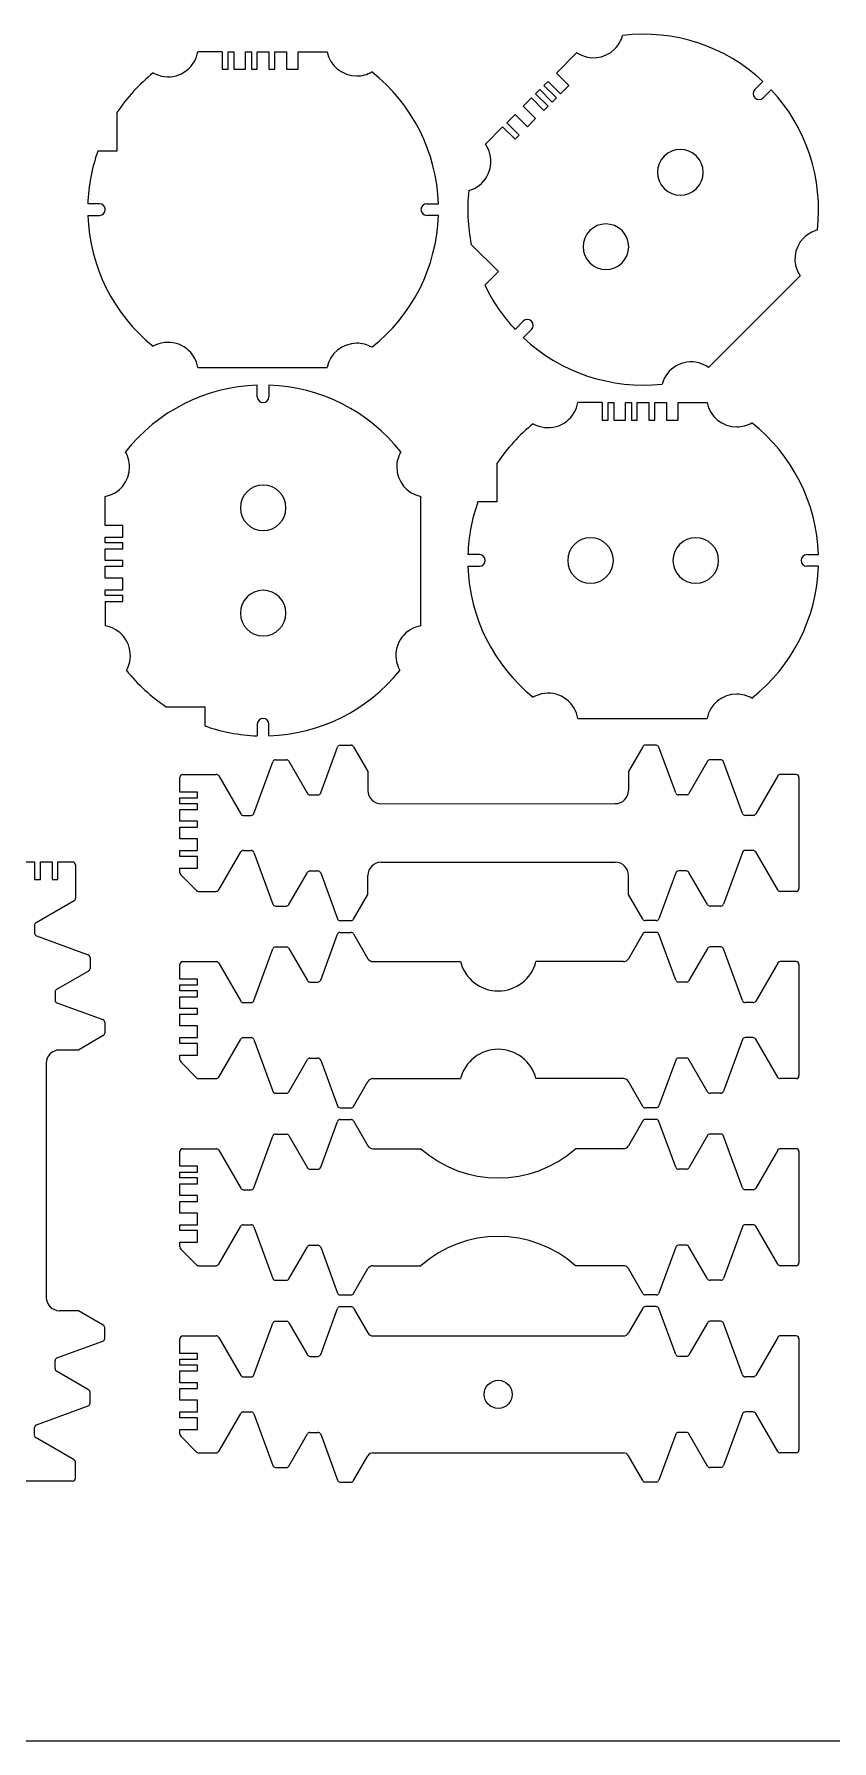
# Model space of a CAD drawing. Header units: millimetres. Extents: x 0 to 1040, y 0 to 600.
# Drawn here: x 175.7 to 312.2, y 0 to 291.8 of the extents above; entities that cross this region are included whole.
import ezdxf

# ---------------------------------------------------------------- set-up
doc = ezdxf.new("R2010")
doc.units = ezdxf.units.MM
for name, color, linetype in [('Q3_NORMAL', 3, 'Continuous'), ('Q4_MEDIUM', 4, 'Continuous'), ('Q5_HIGH', 5, 'Continuous'), ('SHEET', 7, 'Continuous')]:
    doc.layers.add(name, color=color, linetype=linetype)

msp = doc.modelspace()

# ---------------------------------------------------------------- linework, layer by layer
at = {"layer": 'Q3_NORMAL', "color": 3}
for p, q in [((207.9, 288.84), (203.73, 288.84)), ((220.9, 288.84), (225.84, 288.84)), ((265.05, 285.18), (268.55, 288.68)), ((298.99, 282.35), (300.39, 283.75)), ((301.8, 282.34), (300.4, 280.93)), ((189.9, 278.42), (189.9, 271.84)), ((255.85, 275.98), (252.91, 273.04)), ((189.9, 271.84), (186.61, 271.84)), ((186.9, 262.84), (184.91, 262.84)), ((242.9, 262.84), (244.88, 262.84)), ((184.91, 260.84), (186.9, 260.84)), ((244.88, 260.84), (242.9, 260.84)), ((250.49, 255.89), (255.15, 251.24)), ((255.15, 251.24), (252.83, 248.91)), ((291.09, 234.85), (306.73, 250.49)), ((259.39, 242.75), (257.99, 241.35)), ((259.4, 239.93), (260.8, 241.34)), ((203.73, 234.84), (225.84, 234.84)), ((213.9, 229.84), (213.9, 231.83)), ((215.9, 231.83), (215.9, 229.84)), ((272.9, 228.84), (268.73, 228.84)), ((285.9, 228.84), (290.84, 228.84)), ((254.9, 218.42), (254.9, 211.84)), ((187.9, 207.84), (187.9, 212.79)), ((241.9, 190.67), (241.9, 212.79)), ((254.9, 211.84), (251.61, 211.84)), ((251.9, 202.84), (249.91, 202.84)), ((307.9, 202.84), (309.88, 202.84)), ((249.91, 200.84), (251.9, 200.84)), ((309.88, 200.84), (307.9, 200.84)), ((187.9, 194.84), (187.9, 190.67)), ((198.31, 176.84), (204.9, 176.84)), ((204.9, 176.84), (204.9, 173.56)), ((213.9, 173.84), (213.9, 171.86)), ((215.9, 171.86), (215.9, 173.84)), ((268.73, 174.84), (290.84, 174.84))]:
    msp.add_line(p, q, dxfattribs=at)
at = {"layer": 'Q3_NORMAL', "color": 3, "linetype": 'Continuous', "lineweight": 13}
for p, q in [((224.74, 162.08), (227.6, 169.92)), ((228.07, 170.25), (229.93, 170.25)), ((282.14, 170.25), (280.28, 170.25)), ((285.47, 162.08), (282.61, 169.92)), ((213.32, 158.58), (216.54, 167.42)), ((217.01, 167.75), (218.87, 167.75)), ((293.2, 167.75), (291.34, 167.75)), ((296.89, 158.58), (293.67, 167.42)), ((201.16, 165.25), (206.87, 165.25)), ((306.05, 165.25), (303.34, 165.25)), ((306.55, 164.75), (306.55, 145.75)), ((222.91, 161.75), (224.27, 161.75)), ((287.3, 161.75), (285.94, 161.75)), ((211.49, 158.25), (212.85, 158.25)), ((298.72, 158.25), (297.36, 158.25)), ((211.49, 152.25), (212.85, 152.25)), ((213.32, 151.92), (216.54, 143.08)), ((296.89, 151.92), (293.67, 143.08)), ((298.72, 152.25), (297.36, 152.25)), ((182.8, 149.79), (182.8, 144.08)), ((222.91, 148.75), (224.27, 148.75)), ((224.74, 148.42), (227.6, 140.58)), ((285.47, 148.42), (282.61, 140.58)), ((287.3, 148.75), (285.94, 148.75)), ((203.87, 145.25), (206.87, 145.25)), ((306.05, 145.25), (303.34, 145.25)), ((217.01, 142.75), (218.87, 142.75)), ((228.07, 140.25), (229.93, 140.25)), ((282.14, 140.25), (280.28, 140.25)), ((293.2, 142.75), (291.34, 142.75)), ((175.8, 139.46), (175.8, 138.1)), ((176.13, 137.63), (184.97, 134.41)), ((224.74, 130.08), (227.6, 137.92)), ((228.07, 138.25), (229.93, 138.25)), ((282.14, 138.25), (280.28, 138.25)), ((285.47, 130.08), (282.61, 137.92)), ((213.32, 126.58), (216.54, 135.42)), ((217.01, 135.75), (218.87, 135.75)), ((293.2, 135.75), (291.34, 135.75)), ((296.89, 126.58), (293.67, 135.42)), ((185.3, 133.94), (185.3, 132.08)), ((201.16, 133.25), (206.87, 133.25)), ((306.05, 133.25), (303.34, 133.25)), ((306.55, 132.75), (306.55, 113.75)), ((222.91, 129.75), (224.27, 129.75)), ((287.3, 129.75), (285.94, 129.75)), ((179.3, 128.04), (179.3, 126.68)), ((179.63, 126.21), (187.47, 123.35)), ((211.49, 126.25), (212.85, 126.25)), ((298.72, 126.25), (297.36, 126.25)), ((187.8, 122.88), (187.8, 121.02)), ((211.49, 120.25), (212.85, 120.25)), ((213.32, 119.92), (216.54, 111.08)), ((296.89, 119.92), (293.67, 111.08)), ((298.72, 120.25), (297.36, 120.25)), ((222.91, 116.75), (224.27, 116.75)), ((287.3, 116.75), (285.94, 116.75)), ((224.74, 116.42), (227.6, 108.58)), ((285.47, 116.42), (282.61, 108.58)), ((203.87, 113.25), (206.87, 113.25)), ((306.05, 113.25), (303.34, 113.25)), ((217.01, 110.75), (218.87, 110.75)), ((228.07, 108.25), (229.93, 108.25)), ((282.14, 108.25), (280.28, 108.25)), ((293.2, 110.75), (291.34, 110.75)), ((224.74, 98.08), (227.6, 105.92)), ((228.07, 106.25), (229.93, 106.25)), ((282.14, 106.25), (280.28, 106.25)), ((285.47, 98.08), (282.61, 105.92)), ((213.32, 94.58), (216.54, 103.42)), ((217.01, 103.75), (218.87, 103.75)), ((293.2, 103.75), (291.34, 103.75)), ((296.89, 94.58), (293.67, 103.42)), ((201.16, 101.25), (206.87, 101.25)), ((306.05, 101.25), (303.34, 101.25)), ((306.55, 100.75), (306.55, 81.75)), ((222.91, 97.75), (224.27, 97.75)), ((287.3, 97.75), (285.94, 97.75)), ((211.49, 94.25), (212.85, 94.25)), ((298.72, 94.25), (297.36, 94.25)), ((211.49, 88.25), (212.85, 88.25)), ((213.32, 87.92), (216.54, 79.08)), ((296.89, 87.92), (293.67, 79.08)), ((298.72, 88.25), (297.36, 88.25)), ((222.91, 84.75), (224.27, 84.75)), ((287.3, 84.75), (285.94, 84.75)), ((224.74, 84.42), (227.6, 76.58)), ((285.47, 84.42), (282.61, 76.58)), ((203.87, 81.25), (206.87, 81.25)), ((306.05, 81.25), (303.34, 81.25)), ((217.01, 78.75), (218.87, 78.75)), ((228.07, 76.25), (229.93, 76.25)), ((282.14, 76.25), (280.28, 76.25)), ((293.2, 78.75), (291.34, 78.75)), ((224.74, 66.08), (227.6, 73.92)), ((228.07, 74.25), (229.93, 74.25)), ((282.14, 74.25), (280.28, 74.25)), ((285.47, 66.08), (282.61, 73.92)), ((187.8, 68.81), (187.8, 70.67)), ((213.32, 62.58), (216.54, 71.42)), ((217.01, 71.75), (218.87, 71.75)), ((293.2, 71.75), (291.34, 71.75)), ((296.89, 62.58), (293.67, 71.42)), ((179.63, 65.48), (187.47, 68.34)), ((201.16, 69.25), (206.87, 69.25)), ((306.05, 69.25), (303.34, 69.25)), ((306.55, 68.75), (306.55, 49.75)), ((179.3, 63.65), (179.3, 65.01)), ((222.91, 65.75), (224.27, 65.75)), ((287.3, 65.75), (285.94, 65.75)), ((211.49, 62.25), (212.85, 62.25)), ((298.72, 62.25), (297.36, 62.25)), ((185.3, 57.75), (185.3, 59.61)), ((176.13, 54.06), (184.97, 57.28)), ((211.49, 56.25), (212.85, 56.25)), ((213.32, 55.92), (216.54, 47.08)), ((296.89, 55.92), (293.67, 47.08)), ((298.72, 56.25), (297.36, 56.25)), ((175.8, 52.23), (175.8, 53.59)), ((222.91, 52.75), (224.27, 52.75)), ((287.3, 52.75), (285.94, 52.75)), ((224.74, 52.42), (227.6, 44.58)), ((285.47, 52.42), (282.61, 44.58)), ((182.8, 44.9), (182.8, 47.61)), ((203.87, 49.25), (206.87, 49.25)), ((217.01, 46.75), (218.87, 46.75)), ((293.2, 46.75), (291.34, 46.75)), ((306.05, 49.25), (303.34, 49.25)), ((182.3, 44.4), (163.3, 44.4)), ((228.07, 44.25), (229.93, 44.25)), ((282.14, 44.25), (280.28, 44.25))]:
    msp.add_line(p, q, dxfattribs=at)
at = {"layer": 'Q3_NORMAL', "color": 3, "lineweight": 13}
for p, q in [((200.66, 162.25), (200.66, 164.75)), ((179.8, 150.29), (182.3, 150.29)), ((200.66, 148.45), (200.66, 149.25)), ((203.52, 145.39), (200.81, 148.1)), ((200.66, 130.25), (200.66, 132.75)), ((200.66, 116.45), (200.66, 117.25)), ((203.52, 113.39), (200.81, 116.1)), ((200.66, 98.25), (200.66, 100.75)), ((200.66, 84.45), (200.66, 85.25)), ((203.52, 81.39), (200.81, 84.1)), ((200.66, 66.25), (200.66, 68.75)), ((200.66, 52.45), (200.66, 53.25)), ((203.52, 49.39), (200.81, 52.1))]:
    msp.add_line(p, q, dxfattribs=at)
at = {"layer": 'Q3_NORMAL', "color": 3}
for centre, radius, start, end in [((279.9, 261.84), 30, 46.9102, 96.713), ((271.41, 292.95), 5.15, -123.8035, -45), ((271.41, 292.95), 5.15, -45, -14.8326), ((198.65, 289.7), 5.15, -119.6572, -30), ((198.65, 289.7), 5.15, -30, -9.5723), ((230.9, 289.84), 5.15, -168.8035, -90), ((214.9, 261.84), 30, 128.7972, 146.4427), ((230.9, 289.84), 5.15, -90, -59.8326), ((214.9, 261.84), 30, 1.9102, 51.713), ((299.7, 281.64), 1, 135, -45), ((279.9, 261.84), 30, -6.713, 43.0898), ((214.9, 261.84), 30, 160.5288, 178.0898), ((248.71, 270.05), 5.15, 15, 35.4277), ((248.71, 270.05), 5.15, -74.6572, 15), ((186.9, 261.84), 1, 0, 90), ((242.9, 261.84), 1, 90, -90), ((279.9, 261.84), 30, 173.7972, -168.5573), ((214.9, 261.84), 30, -178.0898, -128.7972), ((186.9, 261.84), 1, -90, 0), ((214.9, 261.84), 30, -51.713, -1.9102), ((311.01, 253.36), 5.15, 135, -146.1965), ((311.01, 253.36), 5.15, 104.8326, 135), ((279.9, 261.84), 30, -154.4712, -136.9102), ((260.1, 242.04), 1, 45, 135), ((260.1, 242.04), 1, -45, 45), ((279.9, 261.84), 30, -133.0898, -83.7972), ((198.65, 233.99), 5.15, 30, 119.6572), ((198.65, 233.99), 5.15, 9.5723, 30), ((230.9, 233.84), 5.15, 90, 168.8035), ((230.9, 233.84), 5.15, 59.8326, 90), ((288.1, 230.65), 5.15, 75, 164.6572), ((288.1, 230.65), 5.15, 54.5723, 75), ((214.9, 201.84), 30, 91.9102, 141.713), ((214.9, 201.84), 30, 38.287, 88.0898), ((214.9, 229.84), 1, 180, 0), ((263.65, 229.7), 5.15, -30, -9.5723), ((295.9, 229.84), 5.15, -168.8035, -90), ((279.9, 201.84), 30, 128.7972, 146.4427), ((263.65, 229.7), 5.15, -119.6572, -30), ((295.9, 229.84), 5.15, -90, -59.8326), ((279.9, 201.84), 30, 1.9102, 51.713), ((186.9, 217.84), 5.15, 0, 30.1674), ((242.9, 217.84), 5.15, 149.8326, 180), ((186.9, 217.84), 5.15, -78.8035, 0), ((242.9, 217.84), 5.15, 180, -101.1965), ((279.9, 201.84), 30, 160.5288, 178.0898), ((251.9, 201.84), 1, 0, 90), ((251.9, 201.84), 1, -90, 0), ((307.9, 201.84), 1, 90, -90), ((279.9, 201.84), 30, -178.0898, -128.7972), ((279.9, 201.84), 30, -51.713, -1.9102), ((187.04, 185.59), 5.15, 60, 80.4277), ((187.04, 185.59), 5.15, -29.6572, 60), ((242.75, 185.59), 5.15, 120, -150.3428), ((242.75, 185.59), 5.15, 99.5723, 120), ((214.9, 201.84), 30, -141.2028, -123.5573), ((214.9, 201.84), 30, -88.0898, -38.7972), ((263.65, 173.99), 5.15, 30, 119.6572), ((295.9, 173.84), 5.15, 90, 168.8035), ((295.9, 173.84), 5.15, 59.8326, 90), ((263.65, 173.99), 5.15, 9.5723, 30), ((214.9, 201.84), 30, -109.4712, -91.9102), ((214.9, 173.84), 1, 90, 180), ((214.9, 173.84), 1, 0, 90)]:
    msp.add_arc(centre, radius, start, end, dxfattribs=at)
at = {"layer": 'Q3_NORMAL', "color": 3, "linetype": 'Continuous', "lineweight": 13}
for centre, start, end in [((228.07, 169.75), 90, 160), ((229.93, 169.75), 30, 90), ((280.28, 169.75), 90, 150), ((282.14, 169.75), 20, 90), ((217.01, 167.25), 90, 160), ((218.87, 167.25), 30, 90), ((291.34, 167.25), 90, 150), ((293.2, 167.25), 20, 90), ((206.87, 164.75), 30, 90), ((303.34, 164.75), 90, 150), ((306.05, 164.75), 0, 90), ((222.91, 162.25), 210, 270), ((224.27, 162.25), 270, 340), ((285.94, 162.25), 200, 270), ((287.3, 162.25), 270, 330), ((211.49, 158.75), 210, 270), ((212.85, 158.75), 270, 340), ((297.36, 158.75), 200, 270), ((298.72, 158.75), 270, 330), ((211.49, 151.75), 90, 150), ((212.85, 151.75), 20, 90), ((297.36, 151.75), 90, 160), ((298.72, 151.75), 30, 90), ((222.91, 148.25), 90, 150), ((224.27, 148.25), 20, 90), ((285.94, 148.25), 90, 160), ((287.3, 148.25), 30, 90), ((182.3, 144.08), 300, 0), ((206.87, 145.75), 270, 330), ((217.01, 143.25), 200, 270), ((293.2, 143.25), 270, 340), ((303.34, 145.75), 210, 270), ((306.05, 145.75), 270, 0), ((218.87, 143.25), 270, 330), ((228.07, 140.75), 200, 270), ((229.93, 140.75), 270, 330), ((280.28, 140.75), 210, 270), ((282.14, 140.75), 270, 340), ((291.34, 143.25), 210, 270), ((176.3, 139.46), 120, 180), ((176.3, 138.1), 180, 250), ((228.07, 137.75), 90, 160), ((229.93, 137.75), 30, 90), ((280.28, 137.75), 90, 150), ((282.14, 137.75), 20, 90), ((184.8, 133.94), 0, 70), ((217.01, 135.25), 90, 160), ((218.87, 135.25), 30, 90), ((291.34, 135.25), 90, 150), ((293.2, 135.25), 20, 90), ((184.8, 132.08), 300, 0), ((206.87, 132.75), 30, 90), ((303.34, 132.75), 90, 150), ((306.05, 132.75), 0, 90), ((179.8, 128.04), 120, 180), ((222.91, 130.25), 210, 270), ((224.27, 130.25), 270, 340), ((285.94, 130.25), 200, 270), ((287.3, 130.25), 270, 330), ((179.8, 126.68), 180, 250), ((211.49, 126.75), 210, 270), ((212.85, 126.75), 270, 340), ((297.36, 126.75), 200, 270), ((298.72, 126.75), 270, 330), ((187.3, 122.88), 0, 70), ((187.3, 121.02), 300, 0), ((211.49, 119.75), 90, 150), ((212.85, 119.75), 20, 90), ((297.36, 119.75), 90, 160), ((298.72, 119.75), 30, 90), ((222.91, 116.25), 90, 150), ((224.27, 116.25), 20, 90), ((285.94, 116.25), 90, 160), ((287.3, 116.25), 30, 90), ((206.87, 113.75), 270, 330), ((217.01, 111.25), 200, 270), ((218.87, 111.25), 270, 330), ((291.34, 111.25), 210, 270), ((293.2, 111.25), 270, 340), ((303.34, 113.75), 210, 270), ((306.05, 113.75), 270, 0), ((228.07, 108.75), 200, 270), ((229.93, 108.75), 270, 330), ((280.28, 108.75), 210, 270), ((282.14, 108.75), 270, 340), ((228.07, 105.75), 90, 160), ((229.93, 105.75), 30, 90), ((280.28, 105.75), 90, 150), ((282.14, 105.75), 20, 90), ((217.01, 103.25), 90, 160), ((218.87, 103.25), 30, 90), ((291.34, 103.25), 90, 150), ((293.2, 103.25), 20, 90), ((206.87, 100.75), 30, 90), ((303.34, 100.75), 90, 150), ((306.05, 100.75), 0, 90), ((222.91, 98.25), 210, 270), ((224.27, 98.25), 270, 340), ((285.94, 98.25), 200, 270), ((287.3, 98.25), 270, 330), ((211.49, 94.75), 210, 270), ((212.85, 94.75), 270, 340), ((297.36, 94.75), 200, 270), ((298.72, 94.75), 270, 330), ((211.49, 87.75), 90, 150), ((212.85, 87.75), 20, 90), ((297.36, 87.75), 90, 160), ((298.72, 87.75), 30, 90), ((222.91, 84.25), 90, 150), ((224.27, 84.25), 20, 90), ((285.94, 84.25), 90, 160), ((287.3, 84.25), 30, 90), ((306.05, 81.75), 270, 0), ((206.87, 81.75), 270, 330), ((217.01, 79.25), 200, 270), ((218.87, 79.25), 270, 330), ((291.34, 79.25), 210, 270), ((293.2, 79.25), 270, 340), ((303.34, 81.75), 210, 270), ((228.07, 76.75), 200, 270), ((229.93, 76.75), 270, 330), ((280.28, 76.75), 210, 270), ((282.14, 76.75), 270, 340), ((228.07, 73.75), 90, 160), ((229.93, 73.75), 30, 90), ((280.28, 73.75), 90, 150), ((282.14, 73.75), 20, 90), ((187.3, 70.67), 0, 60), ((217.01, 71.25), 90, 160), ((218.87, 71.25), 30, 90), ((291.34, 71.25), 90, 150), ((293.2, 71.25), 20, 90), ((187.3, 68.81), 290, 0), ((206.87, 68.75), 30, 90), ((303.34, 68.75), 90, 150), ((306.05, 68.75), 0, 90), ((179.8, 65.01), 110, 180), ((222.91, 66.25), 210, 270), ((224.27, 66.25), 270, 340), ((285.94, 66.25), 200, 270), ((287.3, 66.25), 270, 330), ((179.8, 63.65), 180, 240), ((211.49, 62.75), 210, 270), ((212.85, 62.75), 270, 340), ((297.36, 62.75), 200, 270), ((298.72, 62.75), 270, 330), ((184.8, 59.61), 0, 60), ((184.8, 57.75), 290, 0), ((211.49, 55.75), 90, 150), ((212.85, 55.75), 20, 90), ((297.36, 55.75), 90, 160), ((298.72, 55.75), 30, 90), ((176.3, 53.59), 110, 180), ((222.91, 52.25), 90, 150), ((224.27, 52.25), 20, 90), ((285.94, 52.25), 90, 160), ((287.3, 52.25), 30, 90), ((176.3, 52.23), 180, 240), ((306.05, 49.75), 270, 0), ((182.3, 47.61), 0, 60), ((206.87, 49.75), 270, 330), ((217.01, 47.25), 200, 270), ((218.87, 47.25), 270, 330), ((291.34, 47.25), 210, 270), ((293.2, 47.25), 270, 340), ((303.34, 49.75), 210, 270), ((182.3, 44.9), 270, 0), ((228.07, 44.75), 200, 270), ((229.93, 44.75), 270, 330), ((280.28, 44.75), 210, 270), ((282.14, 44.75), 270, 340)]:
    msp.add_arc(centre, 0.5, start, end, dxfattribs=at)
at = {"layer": 'Q3_NORMAL', "color": 3, "lineweight": 13}
for centre, start, end in [((201.16, 164.75), 90, 180), ((182.3, 149.79), 0, 90), ((201.16, 148.45), 180, 225), ((203.87, 145.75), 225, 270), ((201.16, 132.75), 90, 180), ((201.16, 116.45), 180, 225), ((203.87, 113.75), 225, 270), ((201.16, 100.75), 90, 180), ((201.16, 84.45), 180, 225), ((203.87, 81.75), 225, 270), ((201.16, 68.75), 90, 180), ((201.16, 52.45), 180, 225), ((203.87, 49.75), 225, 270)]:
    msp.add_arc(centre, 0.5, start, end, dxfattribs=at)
at = {"layer": 'Q4_MEDIUM', "color": 4, "linetype": 'Continuous', "lineweight": 13}
for p, q in [((230.36, 170), (232.82, 165.75)), ((279.85, 170), (277.39, 165.75)), ((219.31, 167.5), (222.48, 162)), ((290.91, 167.5), (287.73, 162)), ((207.31, 165), (211.06, 158.5)), ((232.82, 165.75), (232.82, 162.5)), ((277.39, 165.75), (277.39, 162.51)), ((302.91, 165), (299.15, 158.5)), ((207.31, 145.5), (211.06, 152)), ((302.91, 145.5), (299.15, 152)), ((219.31, 143), (222.48, 148.5)), ((232.82, 144.75), (232.82, 148)), ((277.39, 144.75), (277.39, 147.99)), ((290.91, 143), (287.73, 148.5)), ((182.55, 143.64), (176.05, 139.89)), ((230.36, 140.5), (232.82, 144.75)), ((279.85, 140.5), (277.39, 144.75)), ((230.36, 138), (232.82, 133.75)), ((279.85, 138), (277.39, 133.75)), ((219.31, 135.5), (222.48, 130)), ((290.91, 135.5), (287.73, 130)), ((185.05, 131.64), (179.55, 128.47)), ((207.31, 133), (211.06, 126.5)), ((233.68, 133.25), (248.65, 133.25)), ((276.53, 133.25), (261.56, 133.25)), ((302.91, 133), (299.15, 126.5)), ((187.55, 120.59), (183.3, 118.13)), ((207.31, 113.5), (211.06, 120)), ((302.91, 113.5), (299.15, 120)), ((183.3, 118.13), (180.05, 118.13)), ((219.31, 111), (222.48, 116.5)), ((290.91, 111), (287.73, 116.5)), ((230.36, 108.5), (232.82, 112.75)), ((233.68, 113.25), (248.65, 113.25)), ((276.53, 113.25), (261.56, 113.25)), ((279.85, 108.5), (277.39, 112.75)), ((230.36, 106), (232.82, 101.75)), ((279.85, 106), (277.39, 101.75)), ((219.31, 103.5), (222.48, 98)), ((290.91, 103.5), (287.73, 98)), ((207.31, 101), (211.06, 94.5)), ((233.68, 101.25), (241.88, 101.25)), ((276.53, 101.25), (268.33, 101.25)), ((302.91, 101), (299.15, 94.5)), ((207.31, 81.5), (211.06, 88)), ((302.91, 81.5), (299.15, 88)), ((219.31, 79), (222.48, 84.5)), ((290.91, 79), (287.73, 84.5)), ((230.36, 76.5), (232.82, 80.75)), ((233.68, 81.25), (241.88, 81.25)), ((276.53, 81.25), (268.33, 81.25)), ((279.85, 76.5), (277.39, 80.75)), ((183.3, 73.56), (180.06, 73.56)), ((187.55, 71.1), (183.3, 73.56)), ((230.36, 74), (232.82, 69.75)), ((279.85, 74), (277.39, 69.75)), ((219.31, 71.5), (222.48, 66)), ((290.91, 71.5), (287.73, 66)), ((207.31, 69), (211.06, 62.5)), ((233.68, 69.25), (276.53, 69.25)), ((302.91, 69), (299.15, 62.5)), ((185.05, 60.04), (179.55, 63.22)), ((207.31, 49.5), (211.06, 56)), ((302.91, 49.5), (299.15, 56)), ((182.55, 48.05), (176.05, 51.8)), ((219.31, 47), (222.48, 52.5)), ((290.91, 47), (287.73, 52.5)), ((230.36, 44.5), (232.82, 48.75)), ((233.68, 49.25), (276.53, 49.25)), ((279.85, 44.5), (277.39, 48.75))]:
    msp.add_line(p, q, dxfattribs=at)
for centre, start, end in [((233.68, 134.25), 210, 270), ((276.53, 134.25), 270, 330), ((233.68, 112.25), 90, 150), ((276.53, 112.25), 30, 90), ((233.68, 102.25), 210, 270), ((276.53, 102.25), 270, 330), ((233.68, 80.25), 90, 150), ((276.53, 80.25), 30, 90), ((233.68, 70.25), 210, 270), ((276.53, 70.25), 270, 330), ((233.68, 48.25), 90, 150), ((276.53, 48.25), 30, 90)]:
    msp.add_arc(centre, 1, start, end, dxfattribs=at)
at = {"layer": 'Q5_HIGH', "color": 5}
for p, q in [((207.9, 288.84), (207.9, 285.84)), ((208.9, 285.84), (208.9, 288.84)), ((208.9, 288.84), (209.9, 288.84)), ((209.9, 288.84), (209.9, 285.84)), ((211.9, 285.84), (211.9, 288.84)), ((211.9, 288.84), (212.9, 288.84)), ((212.9, 288.84), (212.9, 285.84)), ((213.9, 285.84), (213.9, 288.84)), ((213.9, 288.84), (215.9, 288.84)), ((215.9, 288.84), (215.9, 285.84)), ((216.9, 285.84), (216.9, 288.84)), ((216.9, 288.84), (218.9, 288.84)), ((218.9, 288.84), (218.9, 285.84)), ((220.9, 285.84), (220.9, 288.84)), ((207.9, 285.84), (208.9, 285.84)), ((209.9, 285.84), (211.9, 285.84)), ((212.9, 285.84), (213.9, 285.84)), ((215.9, 285.84), (216.9, 285.84)), ((218.9, 285.84), (220.9, 285.84)), ((262.93, 283.05), (263.63, 283.76)), ((263.63, 283.76), (265.75, 281.64)), ((267.17, 283.05), (265.05, 285.18)), ((259.39, 279.52), (260.8, 280.93)), ((260.8, 280.93), (262.93, 278.81)), ((261.51, 281.64), (262.22, 282.35)), ((263.63, 279.52), (261.51, 281.64)), ((262.22, 282.35), (264.34, 280.23)), ((265.05, 280.93), (262.93, 283.05)), ((264.34, 280.23), (265.05, 280.93)), ((265.75, 281.64), (267.17, 283.05)), ((256.56, 276.69), (257.98, 278.11)), ((257.98, 278.11), (260.1, 275.98)), ((261.51, 277.4), (259.39, 279.52)), ((260.1, 275.98), (261.51, 277.4)), ((262.93, 278.81), (263.63, 279.52)), ((255.85, 275.98), (257.98, 273.86)), ((258.68, 274.57), (256.56, 276.69)), ((257.98, 273.86), (258.68, 274.57)), ((272.9, 228.84), (272.9, 225.84)), ((273.9, 225.84), (273.9, 228.84)), ((273.9, 228.84), (274.9, 228.84)), ((274.9, 228.84), (274.9, 225.84)), ((276.9, 225.84), (276.9, 228.84)), ((276.9, 228.84), (277.9, 228.84)), ((277.9, 228.84), (277.9, 225.84)), ((278.9, 225.84), (278.9, 228.84)), ((278.9, 228.84), (280.9, 228.84)), ((280.9, 228.84), (280.9, 225.84)), ((281.9, 225.84), (281.9, 228.84)), ((281.9, 228.84), (283.9, 228.84)), ((283.9, 228.84), (283.9, 225.84)), ((285.9, 225.84), (285.9, 228.84)), ((272.9, 225.84), (273.9, 225.84)), ((274.9, 225.84), (276.9, 225.84)), ((277.9, 225.84), (278.9, 225.84)), ((280.9, 225.84), (281.9, 225.84)), ((283.9, 225.84), (285.9, 225.84)), ((190.9, 207.84), (187.9, 207.84)), ((190.9, 205.84), (190.9, 207.84)), ((187.9, 204.84), (187.9, 205.84)), ((187.9, 205.84), (190.9, 205.84)), ((190.9, 204.84), (187.9, 204.84)), ((190.9, 203.84), (190.9, 204.84)), ((187.9, 201.84), (187.9, 203.84)), ((187.9, 203.84), (190.9, 203.84)), ((190.9, 201.84), (187.9, 201.84)), ((190.9, 200.84), (190.9, 201.84)), ((187.9, 198.84), (187.9, 200.84)), ((187.9, 200.84), (190.9, 200.84)), ((190.9, 198.84), (187.9, 198.84)), ((190.9, 196.84), (190.9, 198.84)), ((187.9, 195.84), (187.9, 196.84)), ((187.9, 196.84), (190.9, 196.84)), ((190.9, 195.84), (187.9, 195.84)), ((190.9, 194.84), (190.9, 195.84)), ((187.9, 194.84), (190.9, 194.84))]:
    msp.add_line(p, q, dxfattribs=at)
at = {"layer": 'Q5_HIGH', "color": 5, "lineweight": 13}
for p, q in [((203.66, 162.25), (200.66, 162.25)), ((200.66, 160.25), (200.66, 161.25)), ((200.66, 161.25), (203.66, 161.25)), ((203.66, 161.25), (203.66, 162.25)), ((203.66, 160.25), (200.66, 160.25)), ((200.66, 157.25), (200.66, 159.25)), ((200.66, 159.25), (203.66, 159.25)), ((203.66, 159.25), (203.66, 160.25)), ((203.66, 157.25), (200.66, 157.25)), ((200.66, 154.25), (200.66, 156.25)), ((200.66, 156.25), (203.66, 156.25)), ((203.66, 156.25), (203.66, 157.25)), ((203.66, 154.25), (200.66, 154.25)), ((200.66, 151.25), (200.66, 152.25)), ((200.66, 152.25), (203.66, 152.25)), ((203.66, 152.25), (203.66, 154.25)), ((173.8, 150.29), (175.8, 150.29)), ((175.8, 150.29), (175.8, 147.29)), ((176.8, 147.29), (176.8, 150.29)), ((176.8, 150.29), (178.8, 150.29)), ((178.8, 150.29), (178.8, 147.29)), ((179.8, 147.29), (179.8, 150.29)), ((203.66, 151.25), (200.66, 151.25)), ((200.66, 149.25), (203.66, 149.25)), ((203.66, 149.25), (203.66, 151.25)), ((175.8, 147.29), (176.8, 147.29)), ((178.8, 147.29), (179.8, 147.29)), ((203.66, 130.25), (200.66, 130.25)), ((200.66, 128.25), (200.66, 129.25)), ((200.66, 129.25), (203.66, 129.25)), ((203.66, 129.25), (203.66, 130.25)), ((203.66, 128.25), (200.66, 128.25)), ((200.66, 125.25), (200.66, 127.25)), ((200.66, 127.25), (203.66, 127.25)), ((203.66, 127.25), (203.66, 128.25)), ((203.66, 125.25), (200.66, 125.25)), ((200.66, 122.25), (200.66, 124.25)), ((200.66, 124.25), (203.66, 124.25)), ((203.66, 124.25), (203.66, 125.25)), ((203.66, 122.25), (200.66, 122.25)), ((200.66, 119.25), (200.66, 120.25)), ((200.66, 120.25), (203.66, 120.25)), ((203.66, 120.25), (203.66, 122.25)), ((203.66, 119.25), (200.66, 119.25)), ((200.66, 117.25), (203.66, 117.25)), ((203.66, 117.25), (203.66, 119.25)), ((203.66, 98.25), (200.66, 98.25)), ((200.66, 96.25), (200.66, 97.25)), ((200.66, 97.25), (203.66, 97.25)), ((203.66, 97.25), (203.66, 98.25)), ((203.66, 96.25), (200.66, 96.25)), ((200.66, 93.25), (200.66, 95.25)), ((200.66, 95.25), (203.66, 95.25)), ((203.66, 95.25), (203.66, 96.25)), ((203.66, 93.25), (200.66, 93.25)), ((200.66, 90.25), (200.66, 92.25)), ((200.66, 92.25), (203.66, 92.25)), ((203.66, 92.25), (203.66, 93.25)), ((203.66, 90.25), (200.66, 90.25)), ((200.66, 87.25), (200.66, 88.25)), ((200.66, 88.25), (203.66, 88.25)), ((203.66, 88.25), (203.66, 90.25)), ((203.66, 87.25), (200.66, 87.25)), ((200.66, 85.25), (203.66, 85.25)), ((203.66, 85.25), (203.66, 87.25)), ((203.66, 66.25), (200.66, 66.25)), ((200.66, 64.25), (200.66, 65.25)), ((200.66, 65.25), (203.66, 65.25)), ((203.66, 64.25), (200.66, 64.25)), ((203.66, 65.25), (203.66, 66.25)), ((203.66, 63.25), (203.66, 64.25)), ((200.66, 61.25), (200.66, 63.25)), ((200.66, 63.25), (203.66, 63.25)), ((203.66, 61.25), (200.66, 61.25)), ((200.66, 58.25), (200.66, 60.25)), ((200.66, 60.25), (203.66, 60.25)), ((203.66, 60.25), (203.66, 61.25)), ((203.66, 58.25), (200.66, 58.25)), ((200.66, 55.25), (200.66, 56.25)), ((200.66, 56.25), (203.66, 56.25)), ((203.66, 56.25), (203.66, 58.25)), ((203.66, 55.25), (200.66, 55.25)), ((200.66, 53.25), (203.66, 53.25)), ((203.66, 53.25), (203.66, 55.25))]:
    msp.add_line(p, q, dxfattribs=at)
at = {"layer": 'Q5_HIGH', "color": 5, "linetype": 'Continuous', "lineweight": 13}
for p, q in [((235.07, 160.25), (275.14, 160.26)), ((235.07, 150.25), (275.14, 150.24)), ((177.8, 115.88), (177.81, 75.81))]:
    msp.add_line(p, q, dxfattribs=at)
msp.add_circle((255.11, 59.25), 2.4, dxfattribs=at)
at = {"layer": 'Q5_HIGH', "color": 5}
for centre, start, end in [((286.26, 268.21), -45, 135), ((286.26, 268.21), 135, -45), ((273.53, 255.48), 135, -45), ((273.53, 255.48), -45, 135), ((214.9, 210.84), 0, 180), ((214.9, 210.84), 180, 0), ((270.9, 201.84), 90, -90), ((270.9, 201.84), -90, 90), ((288.9, 201.84), 90, -90), ((288.9, 201.84), -90, 90), ((214.9, 192.84), 0, 180), ((214.9, 192.84), 180, 0)]:
    msp.add_arc(centre, 3.9, start, end, dxfattribs=at)
at = {"layer": 'Q5_HIGH', "color": 5, "linetype": 'Continuous', "lineweight": 13}
for centre, radius, start, end in [((235.07, 162.5), 2.25, 180, 270.0135), ((275.14, 162.51), 2.25, 270.0135, 0), ((235.07, 148), 2.25, 89.9865, 180), ((275.14, 147.99), 2.25, 0, 89.9865), ((255.11, 134.91), 6.67, 194.4775, 345.5225), ((180.05, 115.88), 2.25, 90, 180.0135), ((255.11, 111.58), 6.67, 14.4775, 165.5225), ((255.11, 116.25), 20, 228.5904, 311.4096), ((255.11, 66.25), 20, 48.5904, 131.4096), ((180.06, 75.81), 2.25, 180.0135, 270)]:
    msp.add_arc(centre, radius, start, end, dxfattribs=at)
at = {"layer": 'SHEET', "color": 7, "linetype": 'Continuous'}
msp.add_line((0, 0), (500, 0), dxfattribs=at)

doc.saveas('drawing.dxf')
